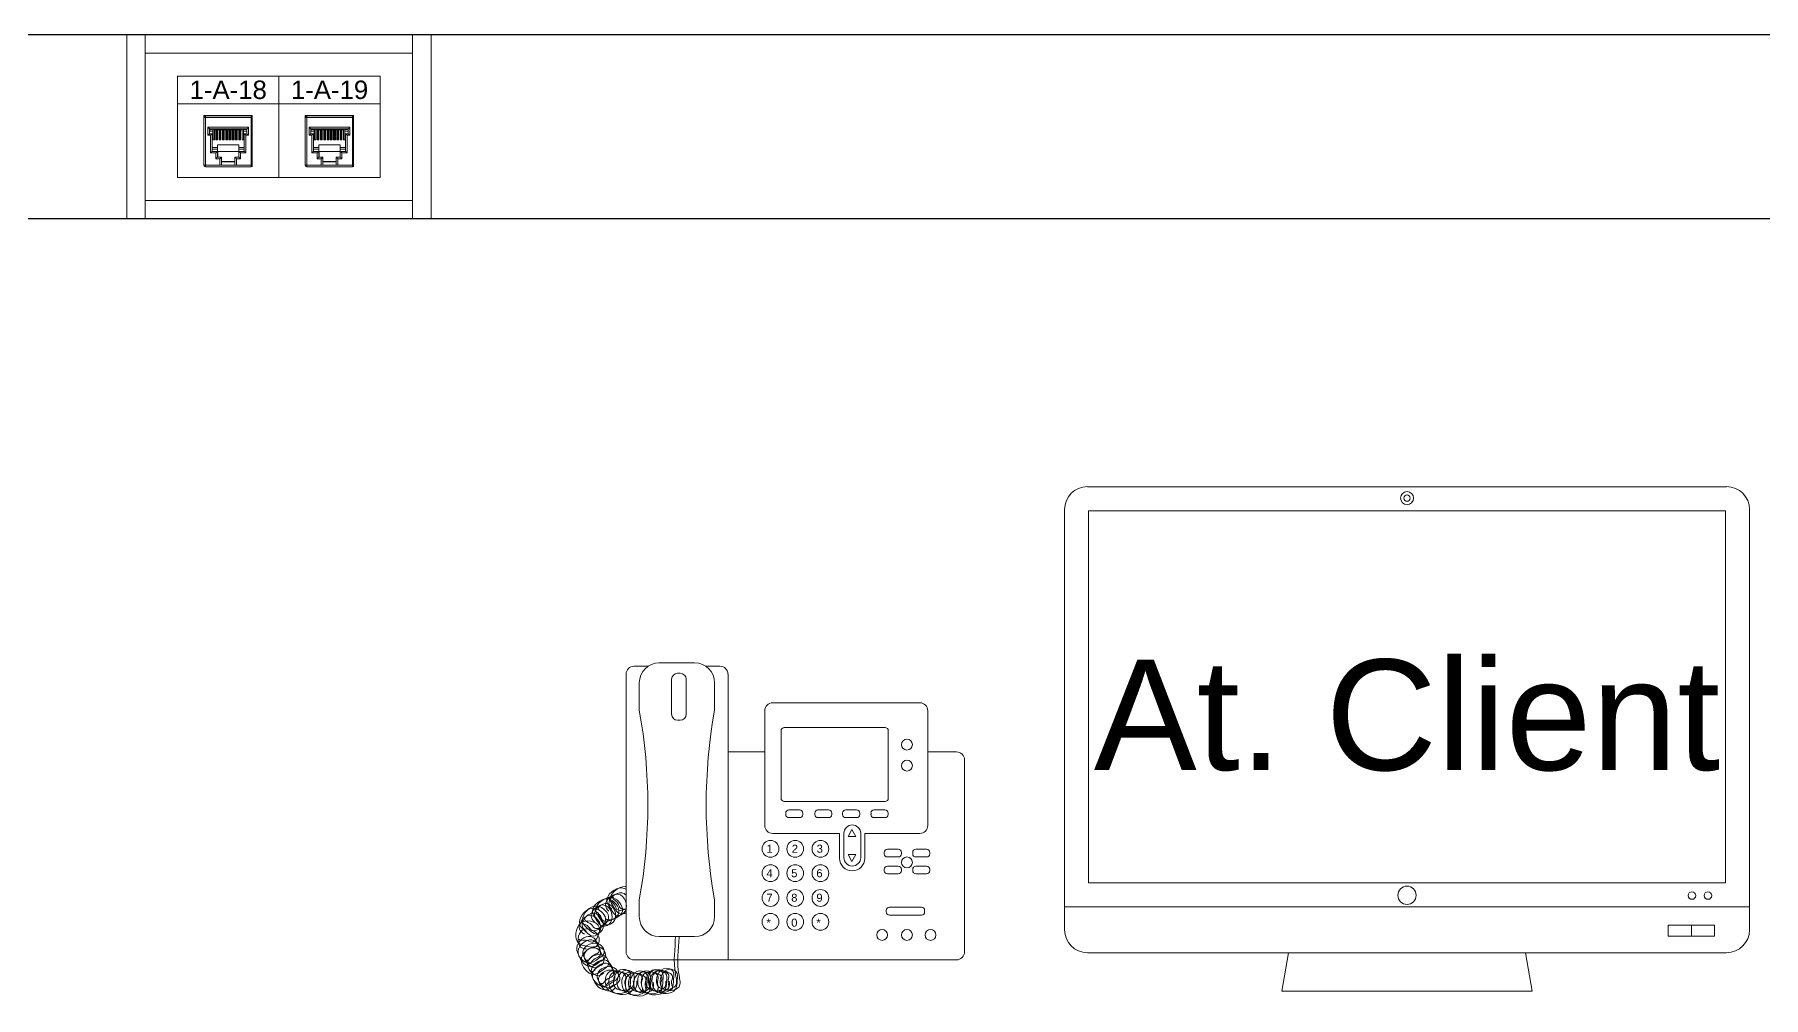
# Model space of a CAD drawing. Header units: millimetres. Extents: x 1256 to 2931, y 3298 to 3694.
# Drawn here: x 1604.3 to 1698.1, y 3334 to 3386.2 of the extents above; entities that cross this region are included whole.
import ezdxf

# ---------------------------------------------------------------- set-up
doc = ezdxf.new("R2010")
doc.units = ezdxf.units.MM
doc.layers.get('0').update_dxf_attribs({"color": 250, "lineweight": 5})
for name, color, linetype, lineweight in [('Canales', 250, 'Continuous', 25), ('Pantalla Rack', 250, 'Continuous', 5), ('Roseta', 250, 'Continuous', 5), ('Telefonos', 250, 'Continuous', 5)]:
    doc.layers.add(name, color=color, linetype=linetype, lineweight=lineweight)
doc.styles.add('APLUS', font='Arial.ttf', dxfattribs={"width": 0.6})
doc.styles.get("Standard").update_dxf_attribs({"font": 'Arial.ttf'})
pattern_1 = [(45, (1493.525396, 3266.090486), (-0.03132663, 0.03132663), [])]
pattern_2 = [(45, (1499.025396, 3266.090486), (-0.03132663, 0.03132663), [])]

# ---------------------------------------------------------------- blocks, each defined once
blk = doc.blocks.new('MONITOR FRONTAL')
at = {"color": 250}
for p, q in [((-0.2333, 0.368), (0.2333, 0.368)), ((-0.25, 0.0447), (-0.25, 0.3514)), ((-0.2325, 0.0789), (-0.2325, 0.3505)), ((-0.2325, 0.3505), (0.2325, 0.3505)), ((0.2325, 0.3505), (0.2325, 0.0789)), ((0.25, 0.3514), (0.25, 0.0447)), ((-0.2325, 0.0789), (0.2325, 0.0789)), ((-0.25, 0.0614), (0.25, 0.0614)), ((0.1907, 0.048), (0.2245, 0.048)), ((0.1907, 0.048), (0.1907, 0.0401)), ((0.1907, 0.0401), (0.2245, 0.0401)), ((0.2076, 0.048), (0.2076, 0.0401)), ((0.2245, 0.048), (0.2245, 0.0401)), ((0.2333, 0.028), (-0.2333, 0.028)), ((-0.0913, 0), (-0.0865, 0.028)), ((-0.0865, 0.028), (0.0865, 0.028)), ((0.0913, 0), (0.0865, 0.028)), ((-0.0913, 0), (0.0913, 0)), ((-0.0913, 0), (0.0913, 0))]:
    blk.add_line(p, q, dxfattribs=at)
for centre, radius in [((0, 0.3597), 0.00476), ((0, 0.3597), 0.00235), ((0, 0.0699), 0.00667), ((0.208, 0.0697), 0.00276), ((0.2197, 0.0697), 0.00276)]:
    blk.add_circle(centre, radius, dxfattribs=at)
for centre, start, end in [((-0.2333, 0.3514), 90, 180), ((0.2333, 0.3514), 0, 90), ((-0.2333, 0.0447), 180, 270), ((0.2333, 0.0447), 270, 0)]:
    blk.add_arc(centre, 0.0167, start, end, dxfattribs=at)
blk = doc.blocks.new('Telefono VOIP')
for p, q in [((-14.213, 16.112), (-16.13, 16.112)), ((-17.935, 15.494), (-17.935, 0.434)), ((-16.735, 15.928), (-17.501, 15.928)), ((-17.216, 15.026), (-17.216, 13.549)), ((-15.46, 15.221), (-15.46, 13.325)), ((-14.996, 15.546), (-15.135, 15.546)), ((-14.67, 15.221), (-14.67, 13.325)), ((-12.837, 15.928), (-13.607, 15.928)), ((-13.127, 13.549), (-13.127, 15.026)), ((-12.402, 0), (-12.402, 15.494)), ((-10.41, 13.513), (-10.41, 7.292)), ((-1.992, 13.947), (-9.976, 13.947)), ((-1.558, 7.292), (-1.558, 13.513)), ((-15.135, 13), (-14.996, 13)), ((-9.522, 12.428), (-9.522, 8.772)), ((-3.877, 12.602), (-9.348, 12.602)), ((-3.703, 8.772), (-3.703, 12.428)), ((-10.41, 11.282), (-12.402, 11.282)), ((-12.402, 11.282), (-12.402, 0)), ((0, 11.282), (-1.558, 11.282)), ((0.434, 0.434), (0.434, 10.848)), ((-9.348, 8.598), (-3.877, 8.598)), ((-9.269, 7.961), (-9.269, 7.887)), ((-8.515, 8.134), (-9.095, 8.134)), ((-9.095, 7.713), (-8.515, 7.713)), ((-8.341, 7.887), (-8.341, 7.961)), ((-7.693, 7.961), (-7.693, 7.887)), ((-6.94, 8.134), (-7.52, 8.134)), ((-7.52, 7.713), (-6.94, 7.713)), ((-6.766, 7.887), (-6.766, 7.961)), ((-6.184, 7.961), (-6.184, 7.887)), ((-5.43, 8.134), (-6.01, 8.134)), ((-6.01, 7.713), (-5.43, 7.713)), ((-5.256, 7.887), (-5.256, 7.961)), ((-4.641, 7.961), (-4.641, 7.887)), ((-3.888, 8.134), (-4.468, 8.134)), ((-4.468, 7.713), (-3.888, 7.713)), ((-3.714, 7.887), (-3.714, 7.961)), ((-9.976, 6.858), (-6.345, 6.858)), ((-6.345, 6.858), (-6.345, 5.51)), ((-6.111, 6.863), (-6.111, 5.543)), ((-5.674, 7.071), (-5.888, 6.699)), ((-5.888, 6.699), (-5.459, 6.699)), ((-5.459, 6.699), (-5.674, 7.071)), ((-5.2, 6.863), (-5.2, 5.543)), ((-4.979, 6.858), (-1.992, 6.858)), ((-4.979, 6.858), (-4.979, 5.51)), ((-5.459, 5.708), (-5.888, 5.708)), ((-5.888, 5.708), (-5.674, 5.337)), ((-5.674, 5.337), (-5.459, 5.708)), ((-3.92, 5.829), (-3.92, 5.755)), ((-3.166, 6.002), (-3.746, 6.002)), ((-2.992, 5.755), (-2.992, 5.829)), ((-2.377, 5.829), (-2.377, 5.755)), ((-1.623, 6.002), (-2.203, 6.002)), ((-1.45, 5.755), (-1.45, 5.829)), ((-3.92, 4.91), (-3.92, 4.836)), ((-3.746, 5.581), (-3.166, 5.581)), ((-3.166, 5.084), (-3.746, 5.084)), ((-2.992, 4.836), (-2.992, 4.91)), ((-2.377, 4.91), (-2.377, 4.836)), ((-2.203, 5.581), (-1.623, 5.581)), ((-1.623, 5.084), (-2.203, 5.084)), ((-1.45, 4.836), (-1.45, 4.91)), ((-3.746, 4.662), (-3.166, 4.662)), ((-2.203, 4.662), (-1.623, 4.662)), ((-17.216, 3.247), (-17.216, 2.345)), ((-13.127, 2.345), (-13.127, 3.247)), ((-3.642, 2.853), (-1.903, 2.853)), ((-3.816, 2.68), (-3.816, 2.606)), ((-3.642, 2.432), (-1.903, 2.432)), ((-1.729, 2.606), (-1.729, 2.68)), ((-16.13, 1.26), (-14.213, 1.26)), ((-17.501, 0), (-12.402, 0)), ((-12.402, 0), (0, 0))]:
    blk.add_line(p, q)
for centre, radius in [((-2.691, 11.674), 0.295), ((-2.691, 10.537), 0.295), ((-10.097, 6.021), 0.456), ((-8.753, 6.021), 0.456), ((-7.387, 6.021), 0.456), ((-10.097, 4.7), 0.456), ((-8.753, 4.7), 0.456), ((-7.387, 4.7), 0.456), ((-2.691, 5.288), 0.295), ((-10.097, 3.357), 0.456), ((-8.753, 3.357), 0.456), ((-7.387, 3.357), 0.456), ((-10.097, 2.059), 0.456), ((-8.753, 2.059), 0.456), ((-7.387, 2.059), 0.456), ((-4.037, 1.352), 0.295), ((-2.691, 1.352), 0.295), ((-1.412, 1.352), 0.295)]:
    blk.add_circle(centre, radius)
for centre, radius, start, end in [((-16.13, 15.026), 1.086, 90, 180), ((-14.213, 15.026), 1.086, 0, 90), ((-17.501, 15.494), 0.434, 90, 180), ((-15.135, 15.221), 0.326, 90, 180), ((-14.996, 15.221), 0.326, 0, 90), ((-12.837, 15.494), 0.434, 0, 90), ((-45.783, 8.398), 29.028, 349.77782, 10.22218), ((-15.135, 13.325), 0.326, 180, 270), ((-14.996, 13.325), 0.326, 270, 0), ((15.44, 8.398), 29.028, 169.77782, 190.22218), ((-9.976, 13.513), 0.434, 90, 180), ((-1.992, 13.513), 0.434, 0, 90), ((-9.348, 12.428), 0.174, 90, 180), ((-3.877, 12.428), 0.174, 0, 90), ((0, 10.848), 0.434, 0, 90), ((-9.348, 8.772), 0.174, 180, 270), ((-3.877, 8.772), 0.174, 270, 0), ((-9.095, 7.961), 0.174, 90, 180), ((-9.095, 7.887), 0.174, 180, 270), ((-8.515, 7.961), 0.174, 0, 90), ((-8.515, 7.887), 0.174, 270, 0), ((-7.52, 7.961), 0.174, 90, 180), ((-7.52, 7.887), 0.174, 180, 270), ((-6.94, 7.961), 0.174, 0, 90), ((-6.94, 7.887), 0.174, 270, 0), ((-6.01, 7.961), 0.174, 90, 180), ((-6.01, 7.887), 0.174, 180, 270), ((-5.43, 7.961), 0.174, 0, 90), ((-5.43, 7.887), 0.174, 270, 0), ((-4.468, 7.961), 0.174, 90, 180), ((-4.468, 7.887), 0.174, 180, 270), ((-3.888, 7.961), 0.174, 0, 90), ((-3.888, 7.887), 0.174, 270, 0), ((-9.976, 7.292), 0.434, 180, 270), ((-5.656, 6.863), 0.456, 0, 180), ((-1.992, 7.292), 0.434, 270, 0), ((-3.746, 5.829), 0.174, 90, 180), ((-3.746, 5.755), 0.174, 180, 270), ((-3.166, 5.829), 0.174, 0, 90), ((-3.166, 5.755), 0.174, 270, 0), ((-2.203, 5.829), 0.174, 90, 180), ((-2.203, 5.755), 0.174, 180, 270), ((-1.623, 5.829), 0.174, 0, 90), ((-1.623, 5.755), 0.174, 270, 0), ((-5.662, 5.51), 0.683, 180, 0), ((-5.656, 5.543), 0.456, 180, 0), ((-3.746, 4.91), 0.174, 90, 180), ((-3.746, 4.836), 0.174, 180, 270), ((-3.166, 4.91), 0.174, 0, 90), ((-3.166, 4.836), 0.174, 270, 0), ((-2.203, 4.91), 0.174, 90, 180), ((-2.203, 4.836), 0.174, 180, 270), ((-1.623, 4.91), 0.174, 0, 90), ((-1.623, 4.836), 0.174, 270, 0), ((-3.642, 2.68), 0.174, 90, 180), ((-1.903, 2.68), 0.174, 0, 90), ((-16.13, 2.345), 1.086, 180, 270), ((-14.213, 2.345), 1.086, 270, 0), ((-3.642, 2.606), 0.174, 180, 270), ((-1.903, 2.606), 0.174, 270, 0), ((-17.501, 0.434), 0.434, 180, 270), ((0, 0.434), 0.434, 270, 0)]:
    blk.add_arc(centre, radius, start, end)
for points, knots in [([(-18.861, 2.642), (-18.966, 2.743), (-19.243, 3.09), (-18.231, 4.01), (-17.664, 2.672), (-18.481, 2.279), (-18.764, 2.777), (-19.218, 3.358), (-18.426, 4.003), (-18.006, 3.868), (-17.935, 3.829)], [0.528007, 0.528007, 0.528007, 0.528007, 0.61979, 0.830703, 1.060464, 1.179772, 1.285668, 1.404928, 1.650893, 1.705941, 1.705941, 1.705941, 1.705941]), ([(-17.935, 2.563), (-18.037, 2.492), (-18.331, 2.415), (-18.578, 2.852), (-19.033, 3.433), (-18.326, 4.008), (-17.95, 3.97), (-17.935, 3.968)], [1.1033357, 1.1033357, 1.1033357, 1.1033357, 1.1797724, 1.2856681, 1.4049276, 1.6508927, 1.6607886, 1.6607886, 1.6607886, 1.6607886]), ([(-20.187, 1.397), (-20.313, 1.468), (-20.669, 1.733), (-19.924, 2.88), (-19.036, 1.73), (-19.727, 1.142), (-20.126, 1.553), (-20.714, 1.999), (-20.01, 2.963), (-19.299, 2.693), (-18.944, 2.239), (-19.217, 1.751), (-19.811, 1.435), (-19.967, 1.907), (-20.365, 1.966), (-20.326, 2.078)], [0.528007, 0.528007, 0.528007, 0.528007, 0.61979, 0.830703, 1.060464, 1.179772, 1.285668, 1.404928, 1.650893, 1.77685, 1.887796, 1.995656, 2.132077, 2.214768, 2.296627, 2.296627, 2.296627, 2.296627]), ([(-20.074, 1.544), (-20.179, 1.609), (-20.492, 1.878), (-19.764, 2.999), (-18.876, 1.849), (-19.566, 1.261), (-19.966, 1.672), (-20.553, 2.118), (-19.849, 3.082), (-19.139, 2.812), (-18.783, 2.358), (-19.056, 1.87), (-19.651, 1.554), (-19.806, 2.026), (-20.205, 2.085), (-20.165, 2.197)], [0.53989, 0.53989, 0.53989, 0.53989, 0.61979, 0.830703, 1.060464, 1.179772, 1.285668, 1.404928, 1.650893, 1.77685, 1.887796, 1.995656, 2.132077, 2.214768, 2.296627, 2.296627, 2.296627, 2.296627]), ([(-19.64, 2.055), (-19.744, 2.156), (-20.021, 2.503), (-19.009, 3.423), (-18.442, 2.085), (-19.26, 1.692), (-19.542, 2.19), (-19.997, 2.771), (-19.071, 3.525), (-18.452, 3.084), (-18.223, 2.554), (-18.612, 2.151), (-19.267, 1.997), (-19.297, 2.493), (-19.667, 2.651), (-19.601, 2.749)], [0.528007, 0.528007, 0.528007, 0.528007, 0.61979, 0.830703, 1.060464, 1.179772, 1.285668, 1.404928, 1.650893, 1.77685, 1.887796, 1.995656, 2.132077, 2.214768, 2.296627, 2.296627, 2.296627, 2.296627]), ([(-19.493, 2.169), (-19.579, 2.258), (-19.813, 2.598), (-18.823, 3.497), (-18.257, 2.159), (-19.074, 1.766), (-19.356, 2.265), (-19.811, 2.846), (-18.885, 3.599), (-18.266, 3.158), (-18.038, 2.628), (-18.426, 2.225), (-19.081, 2.071), (-19.112, 2.567), (-19.482, 2.726), (-19.415, 2.824)], [0.53989, 0.53989, 0.53989, 0.53989, 0.61979, 0.830703, 1.060464, 1.179772, 1.285668, 1.404928, 1.650893, 1.77685, 1.887796, 1.995656, 2.132077, 2.214768, 2.296627, 2.296627, 2.296627, 2.296627]), ([(-17.935, 2.757), (-18.123, 2.672), (-18.491, 2.615), (-18.519, 3.08), (-18.889, 3.238), (-18.823, 3.336)], [2.0148641, 2.0148641, 2.0148641, 2.0148641, 2.1320774, 2.2147682, 2.2966273, 2.2966273, 2.2966273, 2.2966273]), ([(-18.715, 2.756), (-18.8, 2.845), (-19.035, 3.185), (-18.369, 3.79), (-18.003, 3.574), (-17.935, 3.507)], [0.5398901, 0.5398901, 0.5398901, 0.5398901, 0.6197899, 0.8307034, 0.8899436, 0.8899436, 0.8899436, 0.8899436]), ([(-17.935, 2.768), (-18.064, 2.739), (-18.309, 2.752), (-18.334, 3.154), (-18.704, 3.312), (-18.637, 3.411)], [2.0526814, 2.0526814, 2.0526814, 2.0526814, 2.1320774, 2.2147682, 2.2966273, 2.2966273, 2.2966273, 2.2966273]), ([(-20.094, 0.592), (-20.217, 0.597), (-20.622, 0.681), (-20.528, 2.015), (-19.194, 1.44), (-19.513, 0.591), (-20.061, 0.756), (-20.792, 0.861), (-20.643, 2.046), (-19.892, 2.155), (-19.36, 1.93), (-19.362, 1.37), (-19.729, 0.806), (-20.094, 1.143), (-20.471, 1.002), (-20.491, 1.119)], [0.53989, 0.53989, 0.53989, 0.53989, 0.61979, 0.830703, 1.060464, 1.179772, 1.285668, 1.404928, 1.650893, 1.77685, 1.887796, 1.995656, 2.132077, 2.214768, 2.296627, 2.296627, 2.296627, 2.296627]), ([(-19.395, -0.09), (-19.484, -0.175), (-19.824, -0.409), (-20.723, 0.58), (-19.385, 1.146), (-18.992, 0.329), (-19.491, 0.047), (-20.072, -0.408), (-20.825, 0.518), (-20.384, 1.137), (-19.854, 1.365), (-19.451, 0.977), (-19.297, 0.322), (-19.793, 0.291), (-19.952, -0.079), (-20.05, -0.012)], [0.53989, 0.53989, 0.53989, 0.53989, 0.61979, 0.830703, 1.060464, 1.179772, 1.285668, 1.404928, 1.650893, 1.77685, 1.887796, 1.995656, 2.132077, 2.214768, 2.296627, 2.296627, 2.296627, 2.296627]), ([(-19.281, -0.236), (-19.382, -0.341), (-19.729, -0.618), (-20.649, 0.394), (-19.311, 0.961), (-18.918, 0.144), (-19.416, -0.138), (-19.997, -0.593), (-20.751, 0.333), (-20.31, 0.951), (-19.78, 1.18), (-19.377, 0.792), (-19.223, 0.137), (-19.719, 0.106), (-19.877, -0.264), (-19.975, -0.198)], [0.528007, 0.528007, 0.528007, 0.528007, 0.61979, 0.830703, 1.060464, 1.179772, 1.285668, 1.404928, 1.650893, 1.77685, 1.887796, 1.995656, 2.132077, 2.214768, 2.296627, 2.296627, 2.296627, 2.296627]), ([(-19.149, -0.704), (-19.238, -0.789), (-19.578, -1.024), (-20.477, -0.034), (-19.14, 0.532), (-18.746, -0.285), (-19.245, -0.567), (-19.826, -1.022), (-20.579, -0.096), (-20.138, 0.523), (-19.608, 0.751), (-19.205, 0.363), (-19.051, -0.292), (-19.548, -0.323), (-19.706, -0.693), (-19.804, -0.626)], [0.53989, 0.53989, 0.53989, 0.53989, 0.61979, 0.830703, 1.060464, 1.179772, 1.285668, 1.404928, 1.650893, 1.77685, 1.887796, 1.995656, 2.132077, 2.214768, 2.296627, 2.296627, 2.296627, 2.296627]), ([(-18.617, -1.359), (-18.706, -1.444), (-19.046, -1.679), (-19.945, -0.689), (-18.607, -0.123), (-18.214, -0.94), (-18.713, -1.222), (-19.294, -1.677), (-20.047, -0.751), (-19.606, -0.132), (-19.076, 0.096), (-18.673, -0.292), (-18.519, -0.947), (-19.015, -0.978), (-19.173, -1.348), (-19.272, -1.281)], [0.53989, 0.53989, 0.53989, 0.53989, 0.61979, 0.830703, 1.060464, 1.179772, 1.285668, 1.404928, 1.650893, 1.77685, 1.887796, 1.995656, 2.132077, 2.214768, 2.296627, 2.296627, 2.296627, 2.296627]), ([(-18.503, -1.505), (-18.604, -1.61), (-18.951, -1.887), (-19.871, -0.875), (-18.533, -0.308), (-18.14, -1.125), (-18.638, -1.408), (-19.219, -1.862), (-19.973, -0.936), (-19.531, -0.318), (-19.001, -0.089), (-18.599, -0.477), (-18.445, -1.133), (-18.941, -1.163), (-19.099, -1.533), (-19.197, -1.467)], [0.528007, 0.528007, 0.528007, 0.528007, 0.61979, 0.830703, 1.060464, 1.179772, 1.285668, 1.404928, 1.650893, 1.77685, 1.887796, 1.995656, 2.132077, 2.214768, 2.296627, 2.296627, 2.296627, 2.296627]), ([(-17.541, -1.14), (-17.527, -1.262), (-17.545, -1.675), (-18.877, -1.796), (-18.522, -0.387), (-17.633, -0.566), (-17.709, -1.134), (-17.696, -1.871), (-18.889, -1.914), (-19.117, -1.189), (-18.979, -0.629), (-18.427, -0.541), (-17.811, -0.813), (-18.086, -1.228), (-17.886, -1.577), (-17.998, -1.615)], [0.53989, 0.53989, 0.53989, 0.53989, 0.61979, 0.830703, 1.060464, 1.179772, 1.285668, 1.404928, 1.650893, 1.77685, 1.887796, 1.995656, 2.132077, 2.214768, 2.296627, 2.296627, 2.296627, 2.296627]), ([(-17.356, -1.137), (-17.334, -1.281), (-17.322, -1.725), (-18.684, -1.848), (-18.329, -0.439), (-17.44, -0.618), (-17.516, -1.186), (-17.503, -1.924), (-18.696, -1.967), (-18.924, -1.242), (-18.786, -0.681), (-18.234, -0.594), (-17.618, -0.866), (-17.893, -1.28), (-17.693, -1.63), (-17.806, -1.668)], [0.528007, 0.528007, 0.528007, 0.528007, 0.61979, 0.830703, 1.060464, 1.179772, 1.285668, 1.404928, 1.650893, 1.77685, 1.887796, 1.995656, 2.132077, 2.214768, 2.296627, 2.296627, 2.296627, 2.296627]), ([(-16.64, -1.222), (-16.626, -1.344), (-16.644, -1.757), (-17.976, -1.877), (-17.621, -0.469), (-16.732, -0.648), (-16.808, -1.215), (-16.795, -1.953), (-17.988, -1.996), (-18.216, -1.271), (-18.078, -0.71), (-17.526, -0.623), (-16.91, -0.895), (-17.185, -1.31), (-16.985, -1.659), (-17.097, -1.697)], [0.53989, 0.53989, 0.53989, 0.53989, 0.61979, 0.830703, 1.060464, 1.179772, 1.285668, 1.404928, 1.650893, 1.77685, 1.887796, 1.995656, 2.132077, 2.214768, 2.296627, 2.296627, 2.296627, 2.296627]), ([(-16.455, -1.219), (-16.433, -1.363), (-16.421, -1.807), (-17.783, -1.93), (-17.428, -0.521), (-16.539, -0.7), (-16.615, -1.268), (-16.602, -2.006), (-17.795, -2.049), (-18.023, -1.324), (-17.885, -0.763), (-17.333, -0.676), (-16.717, -0.948), (-16.992, -1.362), (-16.792, -1.712), (-16.904, -1.75)], [0.528007, 0.528007, 0.528007, 0.528007, 0.61979, 0.830703, 1.060464, 1.179772, 1.285668, 1.404928, 1.650893, 1.77685, 1.887796, 1.995656, 2.132077, 2.214768, 2.296627, 2.296627, 2.296627, 2.296627]), ([(-15.78, -1.153), (-15.766, -1.276), (-15.784, -1.689), (-17.116, -1.809), (-16.761, -0.4), (-15.872, -0.579), (-15.948, -1.147), (-15.935, -1.885), (-17.128, -1.928), (-17.355, -1.203), (-17.218, -0.642), (-16.666, -0.555), (-16.05, -0.827), (-16.325, -1.241), (-16.125, -1.591), (-16.237, -1.629)], [0.53989, 0.53989, 0.53989, 0.53989, 0.61979, 0.830703, 1.060464, 1.179772, 1.285668, 1.404928, 1.650893, 1.77685, 1.887796, 1.995656, 2.132077, 2.214768, 2.296627, 2.296627, 2.296627, 2.296627]), ([(-15.595, -1.151), (-15.573, -1.294), (-15.561, -1.738), (-16.923, -1.862), (-16.568, -0.453), (-15.679, -0.632), (-15.755, -1.2), (-15.742, -1.938), (-16.935, -1.98), (-17.162, -1.255), (-17.025, -0.695), (-16.473, -0.607), (-15.857, -0.88), (-16.132, -1.294), (-15.932, -1.643), (-16.044, -1.682)], [0.528007, 0.528007, 0.528007, 0.528007, 0.61979, 0.830703, 1.060464, 1.179772, 1.285668, 1.404928, 1.650893, 1.77685, 1.887796, 1.995656, 2.132077, 2.214768, 2.296627, 2.296627, 2.296627, 2.296627])]:
    blk.add_open_spline(points, degree=3, knots=knots)
at = {"start_tangent": (-0.022732, -0.999742), "end_tangent": (-0.946394, -0.323014)}
for points in [[(-15.252, 1.285), (-15.252, -0.797), (-15.252, -1.407), (-16.167, -1.457), (-15.912, -0.492), (-15.404, -0.594), (-15.354, -1.051), (-15.455, -1.559), (-16.522, -1.61), (-16.725, -1.102), (-16.573, -0.645), (-16.116, -0.543), (-15.608, -0.848), (-15.658, -1.203), (-15.658, -1.559)], [(-15.059, 1.233), (-15.059, -0.85), (-15.059, -1.459), (-15.974, -1.51), (-15.72, -0.545), (-15.211, -0.646), (-15.161, -1.104), (-15.262, -1.611), (-16.329, -1.662), (-16.533, -1.154), (-16.38, -0.697), (-15.923, -0.596), (-15.415, -0.9), (-15.465, -1.256), (-15.465, -1.611)]]:
    blk.add_spline(points, degree=3, dxfattribs=at)
at = {"style": 'APLUS'}
for s, p in [('1', (-10.316, 5.81)), ('2', (-8.941, 5.81)), ('3', (-7.589, 5.81)), ('4', (-10.316, 4.481)), ('5', (-8.972, 4.481)), ('6', (-7.606, 4.481)), ('7', (-10.316, 3.152)), ('8', (-8.972, 3.152)), ('9', (-7.606, 3.152)), ('*', (-10.316, 1.8)), ('0', (-8.972, 1.8)), ('*', (-7.606, 1.8))]:
    blk.add_text(s, height=0.434, dxfattribs=at).set_placement(p)

msp = doc.modelspace()

# ---------------------------------------------------------------- hatches: boundary and pattern name
at = {"layer": 'Roseta'}
h = msp.add_hatch(dxfattribs=at)
h.set_pattern_fill('ANSI31', color=256, scale=0.013954, style=0)
h.set_pattern_definition(pattern_1)
h.paths.add_polyline_path([(1614.246, 3381.112), (1614.187, 3381.112), (1614.171, 3381.111), (1614.171, 3380.535), (1614.246, 3380.535)])
h = msp.add_hatch(dxfattribs=at)
h.set_pattern_fill('ANSI31', color=256, scale=0.013954, style=0)
h.set_pattern_definition(pattern_1)
h.paths.add_polyline_path([(1614.423, 3381.112), (1614.361, 3381.112), (1614.349, 3381.111), (1614.349, 3380.535), (1614.423, 3380.535)])
h.paths.add_polyline_path([(1614.6, 3381.112), (1614.525, 3381.112), (1614.525, 3380.535), (1614.6, 3380.535)])
h.paths.add_polyline_path([(1614.778, 3381.112), (1614.703, 3381.112), (1614.703, 3380.535), (1614.778, 3380.535)])
h.paths.add_polyline_path([(1614.954, 3381.112), (1614.879, 3381.112), (1614.879, 3380.535), (1614.954, 3380.535)])
h.paths.add_polyline_path([(1615.057, 3380.535), (1615.132, 3380.535), (1615.132, 3381.112), (1615.057, 3381.112)])
h.paths.add_polyline_path([(1615.235, 3380.535), (1615.31, 3380.535), (1615.31, 3381.112), (1615.235, 3381.112)])
h = msp.add_hatch(dxfattribs=at)
h.set_pattern_fill('ANSI31', color=256, scale=0.013954, style=0)
h.set_pattern_definition(pattern_1)
h.paths.add_polyline_path([(1615.416, 3380.535), (1615.49, 3380.535), (1615.49, 3381.112), (1615.486, 3381.112), (1615.416, 3381.112)])
h = msp.add_hatch(dxfattribs=at)
h.set_pattern_fill('ANSI31', color=256, scale=0.013954, style=0)
h.set_pattern_definition(pattern_2)
h.paths.add_polyline_path([(1619.746, 3381.112), (1619.687, 3381.112), (1619.671, 3381.111), (1619.671, 3380.535), (1619.746, 3380.535)])
h = msp.add_hatch(dxfattribs=at)
h.set_pattern_fill('ANSI31', color=256, scale=0.013954, style=0)
h.set_pattern_definition(pattern_2)
h.paths.add_polyline_path([(1619.923, 3381.112), (1619.861, 3381.112), (1619.849, 3381.111), (1619.849, 3380.535), (1619.923, 3380.535)])
h.paths.add_polyline_path([(1620.1, 3381.112), (1620.025, 3381.112), (1620.025, 3380.535), (1620.1, 3380.535)])
h.paths.add_polyline_path([(1620.278, 3381.112), (1620.203, 3381.112), (1620.203, 3380.535), (1620.278, 3380.535)])
h.paths.add_polyline_path([(1620.454, 3381.112), (1620.379, 3381.112), (1620.379, 3380.535), (1620.454, 3380.535)])
h.paths.add_polyline_path([(1620.557, 3380.535), (1620.632, 3380.535), (1620.632, 3381.112), (1620.557, 3381.112)])
h.paths.add_polyline_path([(1620.735, 3380.535), (1620.81, 3380.535), (1620.81, 3381.112), (1620.735, 3381.112)])
h = msp.add_hatch(dxfattribs=at)
h.set_pattern_fill('ANSI31', color=256, scale=0.013954, style=0)
h.set_pattern_definition(pattern_2)
h.paths.add_polyline_path([(1620.916, 3380.535), (1620.99, 3380.535), (1620.99, 3381.112), (1620.986, 3381.112), (1620.916, 3381.112)])

# ---------------------------------------------------------------- linework, layer by layer
at = {"layer": 'Canales'}
for p, q in [((1491.818, 3386.239), (1739.318, 3386.239)), ((1739.318, 3376.239), (1274.318, 3376.239))]:
    msp.add_line(p, q, dxfattribs=at)
at = {"layer": 'Roseta'}
for p, q in [((1609.318, 3386.239), (1625.838, 3386.239)), ((1609.318, 3376.239), (1609.318, 3386.239)), ((1610.318, 3377.239), (1610.318, 3386.239)), ((1624.838, 3377.239), (1624.838, 3386.239)), ((1625.838, 3386.239), (1625.838, 3376.239)), ((1610.318, 3385.239), (1624.838, 3385.239)), ((1612.078, 3383.989), (1617.578, 3383.989)), ((1612.078, 3378.489), (1612.078, 3383.989)), ((1612.078, 3383.989), (1612.078, 3382.489)), ((1617.578, 3383.989), (1617.578, 3378.489)), ((1617.578, 3383.989), (1623.078, 3383.989)), ((1617.578, 3378.489), (1617.578, 3383.989)), ((1617.578, 3378.489), (1617.578, 3383.989)), ((1623.078, 3383.989), (1623.078, 3378.489)), ((1612.078, 3382.489), (1623.078, 3382.489)), ((1613.502, 3381.859), (1616.136, 3381.859)), ((1619.002, 3381.859), (1621.636, 3381.859)), ((1616.066, 3379.068), (1613.59, 3379.068)), ((1621.566, 3379.068), (1619.09, 3379.068)), ((1617.578, 3378.489), (1612.078, 3378.489)), ((1623.078, 3378.489), (1617.578, 3378.489)), ((1624.838, 3377.239), (1610.318, 3377.239)), ((1610.318, 3377.239), (1610.318, 3376.239)), ((1624.838, 3377.239), (1624.838, 3376.239)), ((1625.838, 3376.239), (1609.318, 3376.239))]:
    msp.add_line(p, q, dxfattribs=at)
at = {"layer": 'Roseta', "linetype": 'Continuous'}
for p, q in [((1613.502, 3379.155), (1613.502, 3381.859)), ((1613.502, 3381.736), (1616.136, 3381.736)), ((1613.59, 3379.068), (1613.59, 3381.859)), ((1613.59, 3381.824), (1616.066, 3381.824)), ((1616.066, 3379.068), (1616.066, 3381.859)), ((1616.136, 3379.068), (1616.136, 3381.859)), ((1619.002, 3379.155), (1619.002, 3381.859)), ((1619.002, 3381.736), (1621.636, 3381.736)), ((1619.09, 3379.068), (1619.09, 3381.859)), ((1619.09, 3381.824), (1621.566, 3381.824)), ((1621.566, 3379.068), (1621.566, 3381.859)), ((1621.636, 3379.068), (1621.636, 3381.859)), ((1613.729, 3381.211), (1615.927, 3381.211)), ((1613.729, 3380.777), (1613.729, 3381.211)), ((1613.869, 3380.777), (1613.729, 3380.777)), ((1613.816, 3381.124), (1615.84, 3381.124)), ((1613.816, 3380.864), (1613.816, 3381.124)), ((1613.816, 3381.124), (1613.816, 3381.124)), ((1613.816, 3381.112), (1615.84, 3381.112)), ((1613.816, 3381.072), (1613.825, 3381.072)), ((1613.816, 3380.864), (1613.991, 3380.864)), ((1613.825, 3380.995), (1613.825, 3381.112)), ((1614, 3381.082), (1613.825, 3381.082)), ((1614, 3380.995), (1613.825, 3380.995)), ((1613.869, 3379.818), (1613.869, 3380.777)), ((1613.956, 3379.905), (1613.956, 3380.864)), ((1613.991, 3380.995), (1613.991, 3380.535)), ((1614, 3380.535), (1614, 3381.112)), ((1614.008, 3381.112), (1614.008, 3380.535)), ((1614.075, 3380.535), (1614.075, 3381.073)), ((1614.075, 3381.073), (1614.157, 3381.073)), ((1614.157, 3381.072), (1614.075, 3381.072)), ((1614.157, 3380.535), (1614.157, 3381.073)), ((1614.165, 3381.112), (1614.165, 3380.535)), ((1614.171, 3381.112), (1614.171, 3380.535)), ((1614.187, 3381.112), (1614.171, 3381.111)), ((1614.246, 3381.112), (1614.246, 3380.535)), ((1614.253, 3380.535), (1614.253, 3381.073)), ((1614.253, 3381.073), (1614.335, 3381.073)), ((1614.335, 3381.072), (1614.253, 3381.072)), ((1614.335, 3380.535), (1614.335, 3381.073)), ((1614.343, 3381.112), (1614.343, 3380.535)), ((1614.349, 3381.112), (1614.349, 3380.535)), ((1614.361, 3381.112), (1614.349, 3381.111)), ((1614.423, 3381.112), (1614.423, 3380.535)), ((1614.431, 3380.535), (1614.431, 3381.073)), ((1614.431, 3381.073), (1614.513, 3381.073)), ((1614.513, 3381.072), (1614.431, 3381.072)), ((1614.513, 3380.535), (1614.513, 3381.073)), ((1614.522, 3381.112), (1614.522, 3380.535)), ((1614.525, 3381.112), (1614.525, 3380.535)), ((1614.6, 3381.112), (1614.6, 3380.535)), ((1614.609, 3380.535), (1614.609, 3381.073)), ((1614.609, 3381.073), (1614.691, 3381.073)), ((1614.691, 3381.072), (1614.609, 3381.072)), ((1614.691, 3380.535), (1614.691, 3381.073)), ((1614.7, 3381.112), (1614.7, 3380.535)), ((1614.703, 3381.112), (1614.703, 3380.535)), ((1614.778, 3381.112), (1614.778, 3380.535)), ((1614.787, 3380.535), (1614.787, 3381.073)), ((1614.787, 3381.073), (1614.869, 3381.073)), ((1614.869, 3381.072), (1614.787, 3381.072)), ((1614.869, 3380.535), (1614.869, 3381.073)), ((1614.879, 3381.112), (1614.879, 3380.535)), ((1614.954, 3381.112), (1614.954, 3380.535)), ((1614.955, 3381.112), (1614.955, 3380.535)), ((1614.965, 3380.535), (1614.965, 3381.073)), ((1614.965, 3381.073), (1615.047, 3381.073)), ((1615.047, 3381.072), (1614.965, 3381.072)), ((1615.047, 3380.535), (1615.047, 3381.073)), ((1615.057, 3381.112), (1615.057, 3380.535)), ((1615.132, 3381.112), (1615.132, 3380.535)), ((1615.133, 3381.112), (1615.133, 3380.535)), ((1615.143, 3380.535), (1615.143, 3381.073)), ((1615.143, 3381.073), (1615.225, 3381.073)), ((1615.225, 3381.072), (1615.143, 3381.072)), ((1615.225, 3380.535), (1615.225, 3381.073)), ((1615.235, 3381.112), (1615.235, 3380.535)), ((1615.31, 3381.112), (1615.31, 3380.535)), ((1615.314, 3381.112), (1615.314, 3380.535)), ((1615.321, 3380.535), (1615.321, 3381.073)), ((1615.321, 3381.073), (1615.403, 3381.073)), ((1615.403, 3381.072), (1615.321, 3381.072)), ((1615.403, 3380.535), (1615.403, 3381.073)), ((1615.416, 3381.112), (1615.416, 3380.535)), ((1615.49, 3381.112), (1615.486, 3381.112)), ((1615.49, 3381.113), (1615.49, 3381.112)), ((1615.49, 3381.112), (1615.49, 3380.535)), ((1615.494, 3381.112), (1615.494, 3380.535)), ((1615.499, 3380.535), (1615.499, 3381.073)), ((1615.499, 3381.073), (1615.581, 3381.073)), ((1615.581, 3381.072), (1615.499, 3381.072)), ((1615.581, 3380.535), (1615.581, 3381.073)), ((1615.648, 3380.535), (1615.648, 3381.112)), ((1615.656, 3380.535), (1615.656, 3381.112)), ((1615.656, 3381.082), (1615.831, 3381.082)), ((1615.831, 3380.995), (1615.656, 3380.995)), ((1615.665, 3380.995), (1615.665, 3380.535)), ((1615.84, 3380.864), (1615.665, 3380.864)), ((1615.7, 3380.864), (1615.7, 3379.905)), ((1615.927, 3380.777), (1615.787, 3380.777)), ((1615.787, 3380.777), (1615.787, 3379.818)), ((1615.831, 3380.995), (1615.831, 3381.112)), ((1615.84, 3381.072), (1615.831, 3381.072)), ((1615.84, 3381.124), (1615.84, 3380.864)), ((1615.84, 3381.124), (1615.84, 3381.124)), ((1615.927, 3381.211), (1615.927, 3380.777)), ((1619.229, 3381.211), (1621.427, 3381.211)), ((1619.229, 3380.777), (1619.229, 3381.211)), ((1619.369, 3380.777), (1619.229, 3380.777)), ((1619.316, 3381.124), (1621.34, 3381.124)), ((1619.316, 3380.864), (1619.316, 3381.124)), ((1619.316, 3381.124), (1619.316, 3381.124)), ((1619.316, 3381.112), (1621.34, 3381.112)), ((1619.316, 3381.072), (1619.325, 3381.072)), ((1619.316, 3380.864), (1619.491, 3380.864)), ((1619.325, 3380.995), (1619.325, 3381.112)), ((1619.5, 3381.082), (1619.325, 3381.082)), ((1619.5, 3380.995), (1619.325, 3380.995)), ((1619.369, 3379.818), (1619.369, 3380.777)), ((1619.456, 3379.905), (1619.456, 3380.864)), ((1619.491, 3380.995), (1619.491, 3380.535)), ((1619.5, 3380.535), (1619.5, 3381.112)), ((1619.508, 3381.112), (1619.508, 3380.535)), ((1619.575, 3380.535), (1619.575, 3381.073)), ((1619.575, 3381.073), (1619.657, 3381.073)), ((1619.657, 3381.072), (1619.575, 3381.072)), ((1619.657, 3380.535), (1619.657, 3381.073)), ((1619.665, 3381.112), (1619.665, 3380.535)), ((1619.671, 3381.112), (1619.671, 3380.535)), ((1619.687, 3381.112), (1619.671, 3381.111)), ((1619.746, 3381.112), (1619.746, 3380.535)), ((1619.753, 3380.535), (1619.753, 3381.073)), ((1619.753, 3381.073), (1619.835, 3381.073)), ((1619.835, 3381.072), (1619.753, 3381.072)), ((1619.835, 3380.535), (1619.835, 3381.073)), ((1619.843, 3381.112), (1619.843, 3380.535)), ((1619.849, 3381.112), (1619.849, 3380.535)), ((1619.861, 3381.112), (1619.849, 3381.111)), ((1619.923, 3381.112), (1619.923, 3380.535)), ((1619.931, 3380.535), (1619.931, 3381.073)), ((1619.931, 3381.073), (1620.013, 3381.073)), ((1620.013, 3381.072), (1619.931, 3381.072)), ((1620.013, 3380.535), (1620.013, 3381.073)), ((1620.022, 3381.112), (1620.022, 3380.535)), ((1620.025, 3381.112), (1620.025, 3380.535)), ((1620.1, 3381.112), (1620.1, 3380.535)), ((1620.109, 3380.535), (1620.109, 3381.073)), ((1620.109, 3381.073), (1620.191, 3381.073)), ((1620.191, 3381.072), (1620.109, 3381.072)), ((1620.191, 3380.535), (1620.191, 3381.073)), ((1620.2, 3381.112), (1620.2, 3380.535)), ((1620.203, 3381.112), (1620.203, 3380.535)), ((1620.278, 3381.112), (1620.278, 3380.535)), ((1620.287, 3380.535), (1620.287, 3381.073)), ((1620.287, 3381.073), (1620.369, 3381.073)), ((1620.369, 3381.072), (1620.287, 3381.072)), ((1620.369, 3380.535), (1620.369, 3381.073)), ((1620.379, 3381.112), (1620.379, 3380.535)), ((1620.454, 3381.112), (1620.454, 3380.535)), ((1620.455, 3381.112), (1620.455, 3380.535)), ((1620.465, 3380.535), (1620.465, 3381.073)), ((1620.465, 3381.073), (1620.547, 3381.073)), ((1620.547, 3381.072), (1620.465, 3381.072)), ((1620.547, 3380.535), (1620.547, 3381.073)), ((1620.557, 3381.112), (1620.557, 3380.535)), ((1620.632, 3381.112), (1620.632, 3380.535)), ((1620.633, 3381.112), (1620.633, 3380.535)), ((1620.643, 3380.535), (1620.643, 3381.073)), ((1620.643, 3381.073), (1620.725, 3381.073)), ((1620.725, 3381.072), (1620.643, 3381.072)), ((1620.725, 3380.535), (1620.725, 3381.073)), ((1620.735, 3381.112), (1620.735, 3380.535)), ((1620.81, 3381.112), (1620.81, 3380.535)), ((1620.814, 3381.112), (1620.814, 3380.535)), ((1620.821, 3380.535), (1620.821, 3381.073)), ((1620.821, 3381.073), (1620.903, 3381.073)), ((1620.903, 3381.072), (1620.821, 3381.072)), ((1620.903, 3380.535), (1620.903, 3381.073)), ((1620.916, 3381.112), (1620.916, 3380.535)), ((1620.99, 3381.112), (1620.986, 3381.112)), ((1620.99, 3381.113), (1620.99, 3381.112)), ((1620.99, 3381.112), (1620.99, 3380.535)), ((1620.994, 3381.112), (1620.994, 3380.535)), ((1620.999, 3380.535), (1620.999, 3381.073)), ((1620.999, 3381.073), (1621.081, 3381.073)), ((1621.081, 3381.072), (1620.999, 3381.072)), ((1621.081, 3380.535), (1621.081, 3381.073)), ((1621.148, 3380.535), (1621.148, 3381.112)), ((1621.156, 3380.535), (1621.156, 3381.112)), ((1621.156, 3381.082), (1621.331, 3381.082)), ((1621.331, 3380.995), (1621.156, 3380.995)), ((1621.165, 3380.995), (1621.165, 3380.535)), ((1621.34, 3380.864), (1621.165, 3380.864)), ((1621.2, 3380.864), (1621.2, 3379.905)), ((1621.427, 3380.777), (1621.287, 3380.777)), ((1621.287, 3380.777), (1621.287, 3379.818)), ((1621.331, 3380.995), (1621.331, 3381.112)), ((1621.34, 3381.072), (1621.331, 3381.072)), ((1621.34, 3381.124), (1621.34, 3380.864)), ((1621.34, 3381.124), (1621.34, 3381.124)), ((1621.427, 3381.211), (1621.427, 3380.777)), ((1614.156, 3379.818), (1613.869, 3379.818)), ((1614.244, 3380.114), (1613.956, 3380.114)), ((1614.244, 3380.027), (1613.956, 3380.027)), ((1615.7, 3379.905), (1613.956, 3379.905)), ((1614.075, 3380.535), (1613.991, 3380.535)), ((1614.156, 3379.504), (1614.156, 3379.818)), ((1614.253, 3380.535), (1614.157, 3380.535)), ((1614.244, 3379.591), (1614.244, 3380.254)), ((1615.412, 3380.254), (1614.244, 3380.254)), ((1614.247, 3379.905), (1614.247, 3379.591)), ((1614.256, 3379.905), (1614.256, 3379.591)), ((1614.431, 3380.535), (1614.335, 3380.535)), ((1614.609, 3380.535), (1614.513, 3380.535)), ((1614.787, 3380.535), (1614.691, 3380.535)), ((1614.965, 3380.535), (1614.869, 3380.535)), ((1615.143, 3380.535), (1615.047, 3380.535)), ((1615.321, 3380.535), (1615.225, 3380.535)), ((1615.4, 3379.591), (1615.4, 3379.905)), ((1615.499, 3380.535), (1615.403, 3380.535)), ((1615.409, 3379.591), (1615.409, 3379.905)), ((1615.412, 3379.591), (1615.412, 3380.254)), ((1615.7, 3380.114), (1615.412, 3380.114)), ((1615.7, 3380.027), (1615.412, 3380.027)), ((1615.5, 3379.818), (1615.5, 3379.504)), ((1615.787, 3379.818), (1615.5, 3379.818)), ((1615.665, 3380.535), (1615.581, 3380.535)), ((1619.656, 3379.818), (1619.369, 3379.818)), ((1619.744, 3380.114), (1619.456, 3380.114)), ((1619.744, 3380.027), (1619.456, 3380.027)), ((1621.2, 3379.905), (1619.456, 3379.905)), ((1619.575, 3380.535), (1619.491, 3380.535)), ((1619.656, 3379.504), (1619.656, 3379.818)), ((1619.753, 3380.535), (1619.657, 3380.535)), ((1619.744, 3379.591), (1619.744, 3380.254)), ((1620.912, 3380.254), (1619.744, 3380.254)), ((1619.747, 3379.905), (1619.747, 3379.591)), ((1619.756, 3379.905), (1619.756, 3379.591)), ((1619.931, 3380.535), (1619.835, 3380.535)), ((1620.109, 3380.535), (1620.013, 3380.535)), ((1620.287, 3380.535), (1620.191, 3380.535)), ((1620.465, 3380.535), (1620.369, 3380.535)), ((1620.643, 3380.535), (1620.547, 3380.535)), ((1620.821, 3380.535), (1620.725, 3380.535)), ((1620.9, 3379.591), (1620.9, 3379.905)), ((1620.999, 3380.535), (1620.903, 3380.535)), ((1620.909, 3379.591), (1620.909, 3379.905)), ((1620.912, 3379.591), (1620.912, 3380.254)), ((1621.2, 3380.114), (1620.912, 3380.114)), ((1621.2, 3380.027), (1620.912, 3380.027)), ((1621, 3379.818), (1621, 3379.504)), ((1621.287, 3379.818), (1621, 3379.818)), ((1621.165, 3380.535), (1621.081, 3380.535)), ((1613.502, 3379.155), (1616.136, 3379.155)), ((1614.375, 3379.504), (1614.156, 3379.504)), ((1614.462, 3379.591), (1614.244, 3379.591)), ((1614.375, 3379.504), (1614.375, 3379.155)), ((1614.462, 3379.591), (1614.462, 3379.181)), ((1614.462, 3379.347), (1615.194, 3379.347)), ((1614.462, 3379.338), (1615.194, 3379.338)), ((1614.462, 3379.329), (1615.194, 3379.329)), ((1615.194, 3379.181), (1615.194, 3379.591)), ((1615.412, 3379.591), (1615.194, 3379.591)), ((1615.281, 3379.155), (1615.281, 3379.504)), ((1615.5, 3379.504), (1615.281, 3379.504)), ((1619.002, 3379.155), (1621.636, 3379.155)), ((1619.875, 3379.504), (1619.656, 3379.504)), ((1619.962, 3379.591), (1619.744, 3379.591)), ((1619.875, 3379.504), (1619.875, 3379.155)), ((1619.962, 3379.591), (1619.962, 3379.181)), ((1619.962, 3379.347), (1620.694, 3379.347)), ((1619.962, 3379.338), (1620.694, 3379.338)), ((1619.962, 3379.329), (1620.694, 3379.329)), ((1620.694, 3379.181), (1620.694, 3379.591)), ((1620.912, 3379.591), (1620.694, 3379.591)), ((1620.781, 3379.155), (1620.781, 3379.504)), ((1621, 3379.504), (1620.781, 3379.504))]:
    msp.add_line(p, q, dxfattribs=at)
for centre, start, end in [((1613.59, 3381.736), 90, 180), ((1616.066, 3381.736), 36.23422, 90), ((1619.09, 3381.736), 90, 180), ((1621.566, 3381.736), 36.23422, 90), ((1613.59, 3379.155), 180, 270), ((1616.066, 3379.155), 270, 323.26635), ((1619.09, 3379.155), 180, 270), ((1621.566, 3379.155), 270, 323.26635)]:
    msp.add_arc(centre, 0.0872, start, end, dxfattribs=at)
for points, start_tangent, end_tangent in [([(1613.816, 3381.124), (1613.813, 3381.127), (1613.806, 3381.134), (1613.796, 3381.144), (1613.784, 3381.156), (1613.771, 3381.169), (1613.757, 3381.183), (1613.743, 3381.197), (1613.729, 3381.211)], (-0.707107, 0.707107), (-0.707107, 0.707107)), ([(1613.729, 3380.777), (1613.743, 3380.791), (1613.758, 3380.806), (1613.772, 3380.82), (1613.785, 3380.833), (1613.797, 3380.845), (1613.807, 3380.855), (1613.814, 3380.862), (1613.816, 3380.864)], (0.707107, 0.707107), (0.707107, 0.707107)), ([(1613.869, 3380.777), (1613.883, 3380.791), (1613.897, 3380.806), (1613.911, 3380.82), (1613.924, 3380.833), (1613.936, 3380.845), (1613.946, 3380.855), (1613.953, 3380.862), (1613.956, 3380.864)], (0.707107, 0.707107), (0.707107, 0.707107)), ([(1615.787, 3380.777), (1615.773, 3380.791), (1615.759, 3380.806), (1615.745, 3380.82), (1615.732, 3380.833), (1615.72, 3380.845), (1615.71, 3380.855), (1615.703, 3380.862), (1615.7, 3380.864)], (-0.707107, 0.707107), (-0.707107, 0.707107)), ([(1615.84, 3381.124), (1615.843, 3381.127), (1615.85, 3381.134), (1615.86, 3381.144), (1615.872, 3381.156), (1615.885, 3381.169), (1615.899, 3381.183), (1615.913, 3381.197), (1615.927, 3381.211)], (0.707107, 0.707107), (0.707107, 0.707107)), ([(1615.927, 3380.777), (1615.913, 3380.791), (1615.898, 3380.806), (1615.884, 3380.82), (1615.871, 3380.833), (1615.859, 3380.845), (1615.849, 3380.855), (1615.842, 3380.862), (1615.84, 3380.864)], (-0.707107, 0.707107), (-0.707107, 0.707107)), ([(1619.316, 3381.124), (1619.313, 3381.127), (1619.306, 3381.134), (1619.296, 3381.144), (1619.284, 3381.156), (1619.271, 3381.169), (1619.257, 3381.183), (1619.243, 3381.197), (1619.229, 3381.211)], (-0.707107, 0.707107), (-0.707107, 0.707107)), ([(1619.229, 3380.777), (1619.243, 3380.791), (1619.258, 3380.806), (1619.272, 3380.82), (1619.285, 3380.833), (1619.297, 3380.845), (1619.307, 3380.855), (1619.314, 3380.862), (1619.316, 3380.864)], (0.707107, 0.707107), (0.707107, 0.707107)), ([(1619.369, 3380.777), (1619.383, 3380.791), (1619.397, 3380.806), (1619.411, 3380.82), (1619.424, 3380.833), (1619.436, 3380.845), (1619.446, 3380.855), (1619.453, 3380.862), (1619.456, 3380.864)], (0.707107, 0.707107), (0.707107, 0.707107)), ([(1621.287, 3380.777), (1621.273, 3380.791), (1621.259, 3380.806), (1621.245, 3380.82), (1621.232, 3380.833), (1621.22, 3380.845), (1621.21, 3380.855), (1621.203, 3380.862), (1621.2, 3380.864)], (-0.707107, 0.707107), (-0.707107, 0.707107)), ([(1621.34, 3381.124), (1621.343, 3381.127), (1621.35, 3381.134), (1621.36, 3381.144), (1621.372, 3381.156), (1621.385, 3381.169), (1621.399, 3381.183), (1621.413, 3381.197), (1621.427, 3381.211)], (0.707107, 0.707107), (0.707107, 0.707107)), ([(1621.427, 3380.777), (1621.413, 3380.791), (1621.398, 3380.806), (1621.384, 3380.82), (1621.371, 3380.833), (1621.359, 3380.845), (1621.349, 3380.855), (1621.342, 3380.862), (1621.34, 3380.864)], (-0.707107, 0.707107), (-0.707107, 0.707107)), ([(1613.869, 3379.818), (1613.883, 3379.832), (1613.897, 3379.846), (1613.911, 3379.86), (1613.924, 3379.874), (1613.936, 3379.885), (1613.946, 3379.895), (1613.953, 3379.902), (1613.956, 3379.905)], (0.707107, 0.707107), (0.707107, 0.707107)), ([(1614.156, 3379.818), (1614.171, 3379.832), (1614.185, 3379.846), (1614.199, 3379.86), (1614.212, 3379.874), (1614.224, 3379.885), (1614.234, 3379.895), (1614.241, 3379.902), (1614.244, 3379.905)], (0.707107, 0.707107), (0.707107, 0.707107)), ([(1615.5, 3379.818), (1615.485, 3379.832), (1615.471, 3379.846), (1615.457, 3379.86), (1615.444, 3379.874), (1615.432, 3379.885), (1615.422, 3379.895), (1615.415, 3379.902), (1615.412, 3379.905)], (-0.707107, 0.707107), (-0.707107, 0.707107)), ([(1615.787, 3379.818), (1615.773, 3379.832), (1615.759, 3379.846), (1615.745, 3379.86), (1615.732, 3379.874), (1615.72, 3379.885), (1615.71, 3379.895), (1615.703, 3379.902), (1615.7, 3379.905)], (-0.707107, 0.707107), (-0.707107, 0.707107)), ([(1619.369, 3379.818), (1619.383, 3379.832), (1619.397, 3379.846), (1619.411, 3379.86), (1619.424, 3379.874), (1619.436, 3379.885), (1619.446, 3379.895), (1619.453, 3379.902), (1619.456, 3379.905)], (0.707107, 0.707107), (0.707107, 0.707107)), ([(1619.656, 3379.818), (1619.671, 3379.832), (1619.685, 3379.846), (1619.699, 3379.86), (1619.712, 3379.874), (1619.724, 3379.885), (1619.734, 3379.895), (1619.741, 3379.902), (1619.744, 3379.905)], (0.707107, 0.707107), (0.707107, 0.707107)), ([(1621, 3379.818), (1620.985, 3379.832), (1620.971, 3379.846), (1620.957, 3379.86), (1620.944, 3379.874), (1620.932, 3379.885), (1620.922, 3379.895), (1620.915, 3379.902), (1620.912, 3379.905)], (-0.707107, 0.707107), (-0.707107, 0.707107)), ([(1621.287, 3379.818), (1621.273, 3379.832), (1621.259, 3379.846), (1621.245, 3379.86), (1621.232, 3379.874), (1621.22, 3379.885), (1621.21, 3379.895), (1621.203, 3379.902), (1621.2, 3379.905)], (-0.707107, 0.707107), (-0.707107, 0.707107)), ([(1614.156, 3379.504), (1614.171, 3379.518), (1614.185, 3379.532), (1614.199, 3379.546), (1614.212, 3379.56), (1614.224, 3379.572), (1614.234, 3379.581), (1614.241, 3379.588), (1614.244, 3379.591)], (0.707107, 0.707107), (0.707107, 0.707107)), ([(1614.375, 3379.504), (1614.389, 3379.518), (1614.403, 3379.532), (1614.417, 3379.546), (1614.43, 3379.56), (1614.442, 3379.572), (1614.452, 3379.581), (1614.459, 3379.588), (1614.462, 3379.591)], (0.707107, 0.707107), (0.707107, 0.707107)), ([(1614.462, 3379.181), (1614.459, 3379.174), (1614.45, 3379.168), (1614.436, 3379.162), (1614.418, 3379.158), (1614.396, 3379.156), (1614.375, 3379.155)], (0, -1), (-1, 0)), ([(1615.281, 3379.504), (1615.267, 3379.518), (1615.253, 3379.532), (1615.239, 3379.546), (1615.226, 3379.56), (1615.214, 3379.572), (1615.204, 3379.581), (1615.197, 3379.588), (1615.194, 3379.591)], (-0.707107, 0.707107), (-0.707107, 0.707107)), ([(1615.281, 3379.155), (1615.26, 3379.156), (1615.238, 3379.158), (1615.22, 3379.162), (1615.206, 3379.168), (1615.197, 3379.174), (1615.194, 3379.181)], (-1, 0), (0, 1)), ([(1615.5, 3379.504), (1615.485, 3379.518), (1615.471, 3379.532), (1615.457, 3379.546), (1615.444, 3379.56), (1615.432, 3379.572), (1615.422, 3379.581), (1615.415, 3379.588), (1615.412, 3379.591)], (-0.707107, 0.707107), (-0.707107, 0.707107)), ([(1619.656, 3379.504), (1619.671, 3379.518), (1619.685, 3379.532), (1619.699, 3379.546), (1619.712, 3379.56), (1619.724, 3379.572), (1619.734, 3379.581), (1619.741, 3379.588), (1619.744, 3379.591)], (0.707107, 0.707107), (0.707107, 0.707107)), ([(1619.875, 3379.504), (1619.889, 3379.518), (1619.903, 3379.532), (1619.917, 3379.546), (1619.93, 3379.56), (1619.942, 3379.572), (1619.952, 3379.581), (1619.959, 3379.588), (1619.962, 3379.591)], (0.707107, 0.707107), (0.707107, 0.707107)), ([(1619.962, 3379.181), (1619.959, 3379.174), (1619.95, 3379.168), (1619.936, 3379.162), (1619.918, 3379.158), (1619.896, 3379.156), (1619.875, 3379.155)], (0, -1), (-1, 0)), ([(1620.781, 3379.504), (1620.767, 3379.518), (1620.753, 3379.532), (1620.739, 3379.546), (1620.726, 3379.56), (1620.714, 3379.572), (1620.704, 3379.581), (1620.697, 3379.588), (1620.694, 3379.591)], (-0.707107, 0.707107), (-0.707107, 0.707107)), ([(1620.781, 3379.155), (1620.76, 3379.156), (1620.738, 3379.158), (1620.72, 3379.162), (1620.706, 3379.168), (1620.697, 3379.174), (1620.694, 3379.181)], (-1, 0), (0, 1)), ([(1621, 3379.504), (1620.985, 3379.518), (1620.971, 3379.532), (1620.957, 3379.546), (1620.944, 3379.56), (1620.932, 3379.572), (1620.922, 3379.581), (1620.915, 3379.588), (1620.912, 3379.591)], (-0.707107, 0.707107), (-0.707107, 0.707107))]:
    msp.add_spline(points, degree=3, dxfattribs=dict(at, start_tangent=start_tangent, end_tangent=end_tangent))

# ---------------------------------------------------------------- block references
at = {"layer": 'Pantalla Rack', "xscale": 74.34576990001176, "yscale": 74.34576990001176, "zscale": 74.34576990001176}
msp.add_blockref('MONITOR FRONTAL', (1678.806, 3334.353), dxfattribs=at)
at = {"layer": 'Telefonos'}
msp.add_blockref('Telefono VOIP', (1654.355, 3336.046), dxfattribs=at)

# ---------------------------------------------------------------- texts
at = {"layer": 'Pantalla Rack', "insert": (1678.806, 3349.295), "char_height": 6, "attachment_point": 5}
msp.add_mtext_dynamic_manual_height_columns('At. Client', width=34.63274, gutter_width=5, heights=[0], dxfattribs=at)
at = {"layer": 'Roseta', "char_height": 1, "attachment_point": 5}
for s, insert in [('1-A-18', (1614.828, 3383.238)), ('1-A-19', (1620.328, 3383.238))]:
    msp.add_mtext_dynamic_manual_height_columns(s, width=5.5, gutter_width=12.5, heights=[1.5], dxfattribs=dict(at, insert=insert))

doc.saveas('drawing.dxf')
